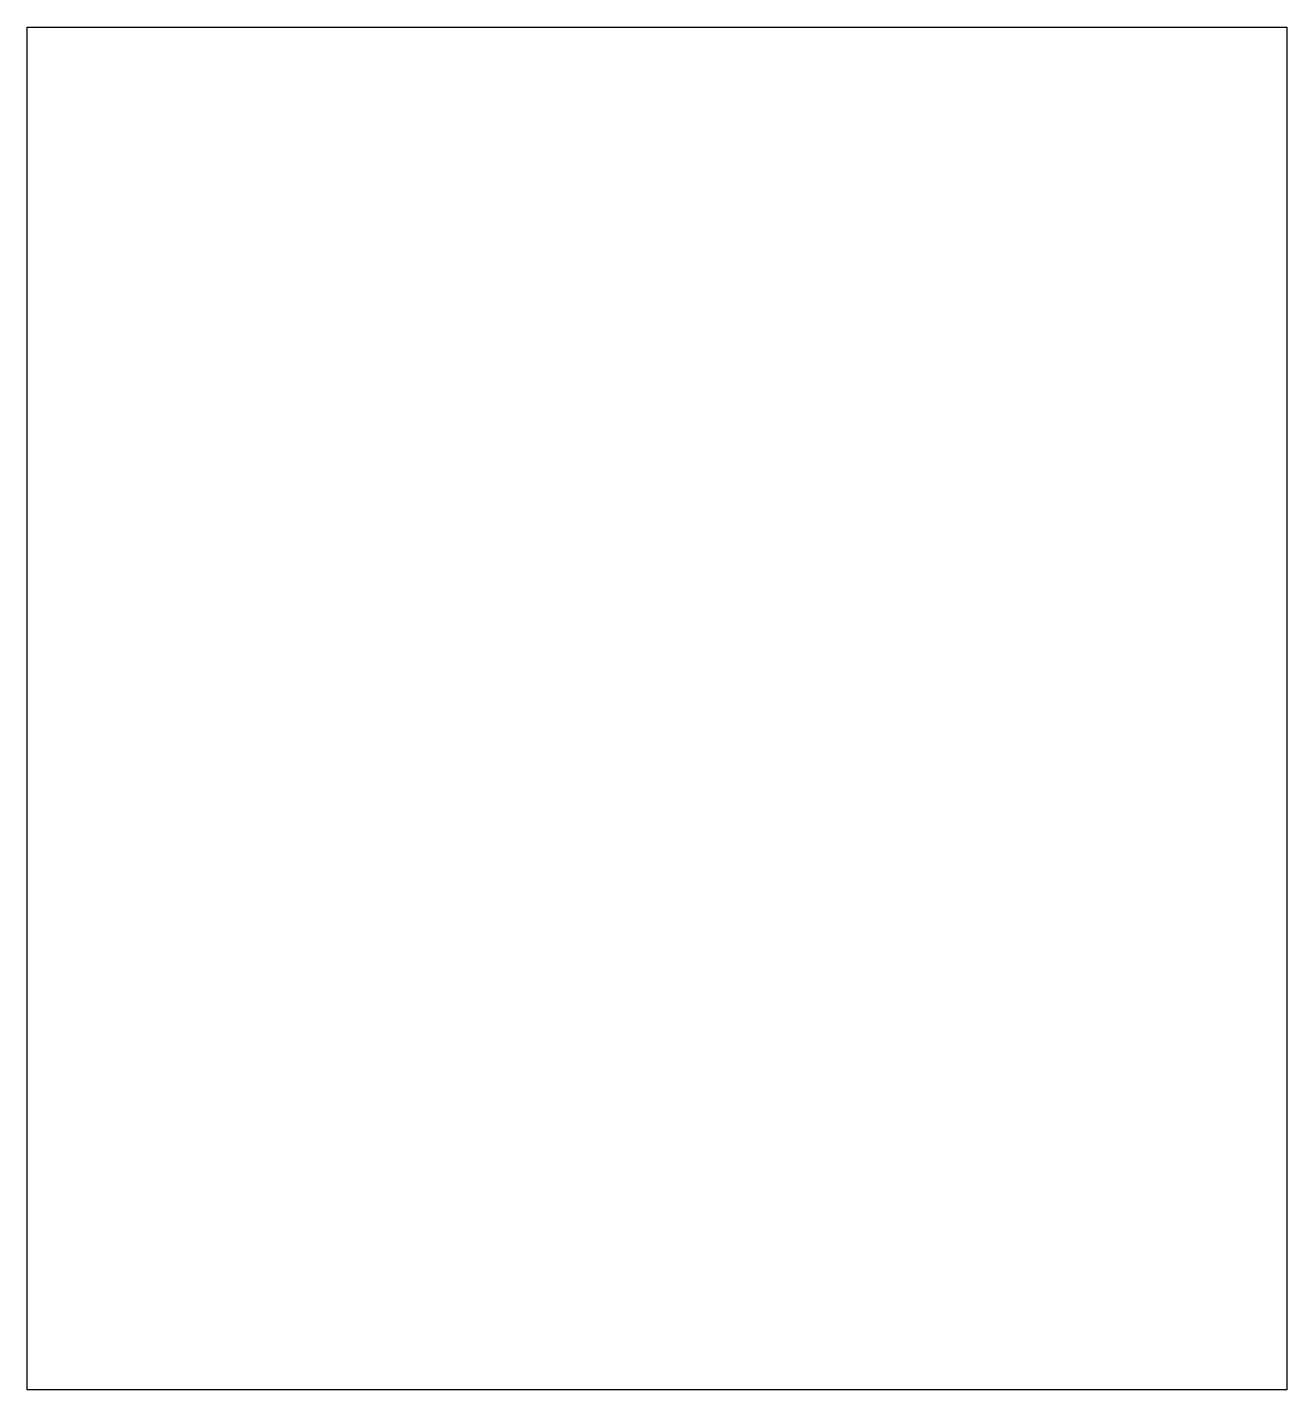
# Model space of a CAD drawing. Header units: millimetres. Extents: x 20 to 112, y -120 to -20.5.
import ezdxf

# ---------------------------------------------------------------- set-up
doc = ezdxf.new("R2010")
doc.units = ezdxf.units.MM
doc.layers.add('BLACK', color=250, linetype='CONTINUOUS')

msp = doc.modelspace()

# ---------------------------------------------------------------- linework, layer by layer
at = {"layer": 'BLACK', "linetype": 'CONTINUOUS'}
for p, q in [((20, -20.5), (112, -20.5)), ((20, -120), (20, -20.5)), ((112, -20.5), (112, -120)), ((112, -120), (20, -120))]:
    msp.add_line(p, q, dxfattribs=at)

doc.saveas('drawing.dxf')
